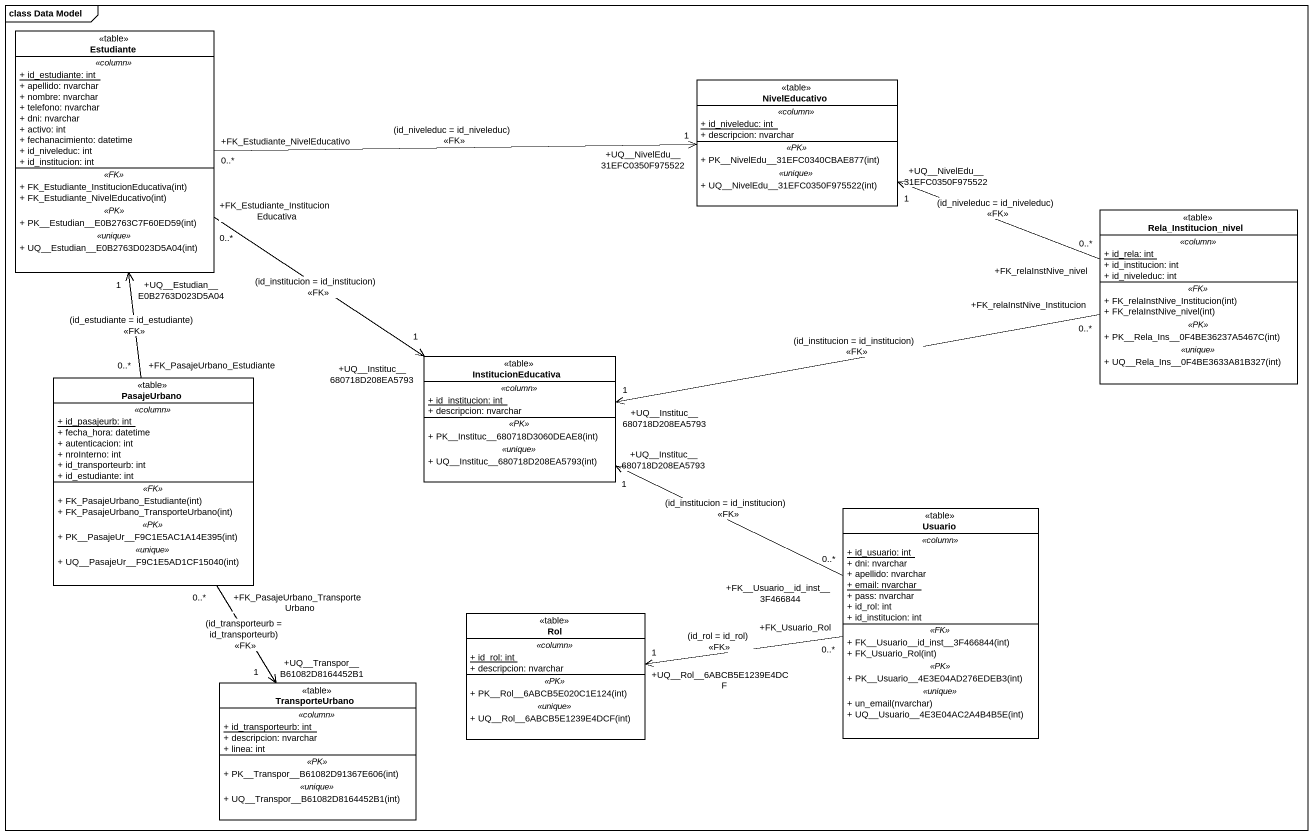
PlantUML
@startuml
mainframe class Data Model
hide circle
hide empty members
skinparam classAttributeIconSize 0
class Estudiante <<table>> {
  .. <<column>> ..
  {static} + id_estudiante: int
  + apellido: nvarchar
  + nombre: nvarchar
  + telefono: nvarchar
  + dni: nvarchar
  + activo: int
  + fechanacimiento: datetime
  + id_niveleduc: int
  + id_institucion: int
  .. <<FK>> ..
  + FK_Estudiante_InstitucionEducativa(int)
  + FK_Estudiante_NivelEducativo(int)
  .. <<PK>> ..
  + PK~__Estudian~__E0B2763C7F60ED59(int)
  .. <<unique>> ..
  + UQ~__Estudian~__E0B2763D023D5A04(int)
}
class NivelEducativo <<table>> {
  .. <<column>> ..
  {static} + id_niveleduc: int
  + descripcion: nvarchar
  .. <<PK>> ..
  + PK~__NivelEdu~__31EFC0340CBAE877(int)
  .. <<unique>> ..
  + UQ~__NivelEdu~__31EFC0350F975522(int)
}
class Rela_Institucion_nivel <<table>> {
  .. <<column>> ..
  {static} + id_rela: int
  + id_institucion: int
  + id_niveleduc: int
  .. <<FK>> ..
  + FK_relaInstNive_Institucion(int)
  + FK_relaInstNive_nivel(int)
  .. <<PK>> ..
  + PK~__Rela_Ins~__0F4BE36237A5467C(int)
  .. <<unique>> ..
  + UQ~__Rela_Ins~__0F4BE3633A81B327(int)
}
class PasajeUrbano <<table>> {
  .. <<column>> ..
  {static} + id_pasajeurb: int
  + fecha_hora: datetime
  + autenticacion: int
  + nroInterno: int
  + id_transporteurb: int
  + id_estudiante: int
  .. <<FK>> ..
  + FK_PasajeUrbano_Estudiante(int)
  + FK_PasajeUrbano_TransporteUrbano(int)
  .. <<PK>> ..
  + PK~__PasajeUr~__F9C1E5AC1A14E395(int)
  .. <<unique>> ..
  + UQ~__PasajeUr~__F9C1E5AD1CF15040(int)
}
class InstitucionEducativa <<table>> {
  .. <<column>> ..
  {static} + id_institucion: int
  + descripcion: nvarchar
  .. <<PK>> ..
  + PK~__Instituc~__680718D3060DEAE8(int)
  .. <<unique>> ..
  + UQ~__Instituc~__680718D208EA5793(int)
}
class Usuario <<table>> {
  .. <<column>> ..
  {static} + id_usuario: int
  + dni: nvarchar
  + apellido: nvarchar
  {static} + email: nvarchar
  + pass: nvarchar
  + id_rol: int
  + id_institucion: int
  .. <<FK>> ..
  + FK~__Usuario~__id_inst~__3F466844(int)
  + FK_Usuario_Rol(int)
  .. <<PK>> ..
  + PK~__Usuario~__4E3E04AD276EDEB3(int)
  .. <<unique>> ..
  + un_email(nvarchar)
  + UQ~__Usuario~__4E3E04AC2A4B4B5E(int)
}
class Rol <<table>> {
  .. <<column>> ..
  {static} + id_rol: int
  + descripcion: nvarchar
  .. <<PK>> ..
  + PK~__Rol~__6ABCB5E020C1E124(int)
  .. <<unique>> ..
  + UQ~__Rol~__6ABCB5E1239E4DCF(int)
}
class TransporteUrbano <<table>> {
  .. <<column>> ..
  {static} + id_transporteurb: int
  + descripcion: nvarchar
  + linea: int
  .. <<PK>> ..
  + PK~__Transpor~__B61082D91367E606(int)
  .. <<unique>> ..
  + UQ~__Transpor~__B61082D8164452B1(int)
}
Estudiante "+FK_Estudiante_NivelEducativo\n0..*" -right-> "+UQ~__NivelEdu~__31EFC0350F975522\n1" NivelEducativo : (id_niveleduc = id_niveleduc)\n<<FK>>
Estudiante "+FK_Estudiante_InstitucionEducativa\n0..*" --> "+UQ~__Instituc~__680718D208EA5793\n1" InstitucionEducativa : (id_institucion = id_institucion)\n<<FK>>
Rela_Institucion_nivel "+FK_relaInstNive_nivel\n0..*" -left-> "+UQ~__NivelEdu~__31EFC0350F975522\n1" NivelEducativo : (id_niveleduc = id_niveleduc)\n<<FK>>
Rela_Institucion_nivel "+FK_relaInstNive_Institucion\n0..*" -left-> "+UQ~__Instituc~__680718D208EA5793\n1" InstitucionEducativa : (id_institucion = id_institucion)\n<<FK>>
PasajeUrbano "+FK_PasajeUrbano_Estudiante\n0..*" -up-> "+UQ~__Estudian~__E0B2763D023D5A04\n1" Estudiante : (id_estudiante = id_estudiante)\n<<FK>>
PasajeUrbano "+FK_PasajeUrbano_TransporteUrbano\n0..*" --> "+UQ~__Transpor~__B61082D8164452B1\n1" TransporteUrbano : (id_transporteurb = id_transporteurb)\n<<FK>>
Usuario "+FK~__Usuario~__id_inst~__3F466844\n0..*" -left-> "+UQ~__Instituc~__680718D208EA5793\n1" InstitucionEducativa : (id_institucion = id_institucion)\n<<FK>>
Usuario "+FK_Usuario_Rol\n0..*" -left-> "+UQ~__Rol~__6ABCB5E1239E4DCF\n1" Rol : (id_rol = id_rol)\n<<FK>>
@enduml
